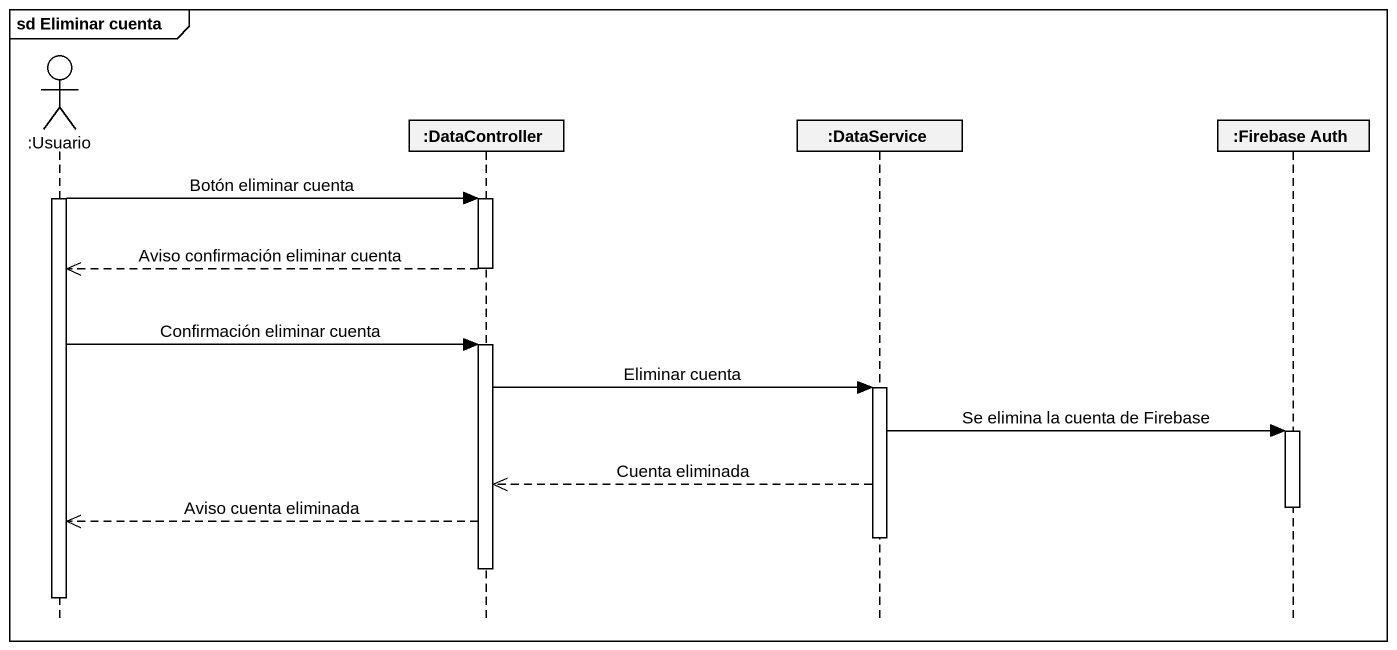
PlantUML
@startuml
mainframe sd Eliminar cuenta
hide footbox
actor ":Usuario" as Usuario
participant ":DataController" as DataController
participant ":DataService" as DataService
participant ":Firebase Auth" as Firebase_Auth

activate Usuario
Usuario -> DataController : Botón eliminar cuenta
activate DataController
DataController -->> Usuario : Aviso confirmación eliminar cuenta
deactivate DataController
Usuario -> DataController : Confirmación eliminar cuenta
activate DataController
DataController -> DataService : Eliminar cuenta
activate DataService
DataService -> Firebase_Auth : Se elimina la cuenta de Firebase
activate Firebase_Auth
DataService -->> DataController : Cuenta eliminada
deactivate Firebase_Auth
DataController -->> Usuario : Aviso cuenta eliminada
deactivate DataService
deactivate DataController
deactivate Usuario
@enduml
